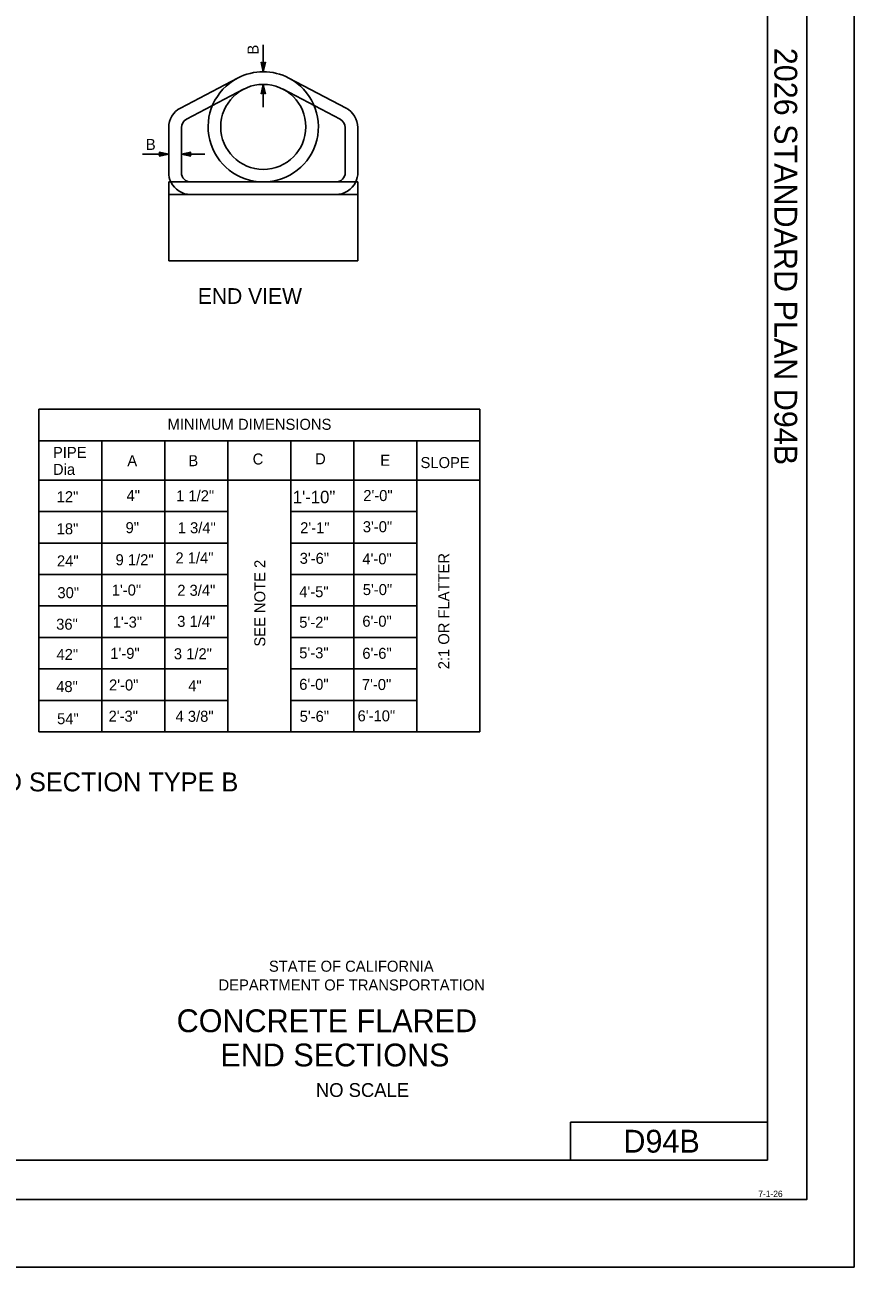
# Model space of a CAD drawing. Extents: x -894 to 866, y -472 to 714.
# Drawn here: x 340 to 866, y -472 to 317 of the extents above; entities that cross this region are included whole.
import ezdxf

# ---------------------------------------------------------------- set-up
doc = ezdxf.new("R2010")
doc.units = 0
for name, color, linetype in [('56 Stage 3 Anno', 7, 'Continuous'), ('57 Undefined', 7, 'Continuous'), ('60 Nongeo Data', 7, 'Continuous'), ('border_INSIDE-BORDER-anno', 7, 'Continuous'), ('border_PLOTTING-ELEMENTS', 7, 'Continuous'), ('border_rw_22x34_Cut_Lines', 7, 'Continuous'), ('border_SHEET', 7, 'Continuous'), ('border_WITHIN-BORDER-anno', 7, 'Continuous')]:
    doc.layers.add(name, color=color, linetype=linetype)

msp = doc.modelspace()

# ---------------------------------------------------------------- linework, layer by layer
at = {"layer": '56 Stage 3 Anno'}
for p, q in [((490.92, 286.93), (490.92, 303.95)), ((490.92, 286.93), (489.59, 292.93)), ((489.59, 292.93), (489.59, 292.93)), ((489.59, 292.93), (490.92, 292.13)), ((490.92, 288.32), (489.95, 292.7)), ((490.92, 289.7), (490.3, 292.52)), ((490.93, 291.08), (490.66, 292.29)), ((490.92, 292.13), (492.26, 292.93)), ((492.26, 292.93), (490.92, 286.93)), ((491.91, 292.72), (490.92, 288.31)), ((491.55, 292.48), (490.92, 289.7)), ((491.2, 292.31), (490.93, 291.08)), ((492.26, 292.93), (492.26, 292.93)), ((490.92, 286.93), (490.92, 286.93)), ((489.58, 272.93), (490.92, 278.93)), ((489.94, 273.15), (490.92, 277.55)), ((490.92, 265), (490.92, 278.93)), ((490.92, 278.93), (490.92, 278.93)), ((490.92, 278.93), (492.25, 272.93)), ((490.93, 277.54), (491.89, 273.17)), ((490.92, 273.73), (489.58, 272.93)), ((489.58, 272.93), (489.58, 272.93)), ((490.3, 273.38), (490.92, 276.17)), ((490.64, 273.56), (490.92, 274.79)), ((490.92, 276.17), (491.55, 273.34)), ((490.92, 274.79), (491.19, 273.58)), ((492.25, 272.93), (490.92, 273.73)), ((492.25, 272.93), (492.25, 272.93)), ((414.23, 234.62), (430.92, 234.62)), ((425.72, 234.62), (424.92, 235.96)), ((424.92, 235.96), (424.92, 235.96)), ((424.92, 235.96), (430.92, 234.62)), ((430.92, 234.62), (424.92, 233.29)), ((424.92, 233.29), (425.72, 234.62)), ((424.92, 233.29), (424.92, 233.29)), ((425.14, 235.61), (429.54, 234.62)), ((429.53, 234.62), (425.16, 233.65)), ((428.16, 234.63), (425.33, 234)), ((425.37, 235.25), (428.16, 234.63)), ((425.55, 234.9), (426.78, 234.63)), ((426.78, 234.63), (425.57, 234.36)), ((430.92, 234.62), (430.92, 234.62)), ((438.92, 234.62), (444.92, 235.95)), ((438.92, 234.62), (453.9, 234.62)), ((444.92, 233.28), (438.92, 234.62)), ((438.92, 234.62), (438.92, 234.62)), ((444.71, 233.64), (440.3, 234.62)), ((440.31, 234.63), (444.69, 235.6)), ((441.69, 234.62), (444.51, 235.25)), ((444.47, 234), (441.69, 234.62)), ((443.07, 234.62), (444.28, 234.89)), ((444.3, 234.35), (443.07, 234.62)), ((444.92, 235.95), (444.12, 234.62)), ((444.12, 234.62), (444.92, 233.28)), ((444.92, 235.95), (444.92, 235.95)), ((444.92, 233.28), (444.92, 233.28))]:
    msp.add_line(p, q, dxfattribs=at)
at = {"layer": '60 Nongeo Data'}
for p, q in [((438.41, 263.87), (474.64, 282.91)), ((490.92, 279.23), (490.92, 264.4)), ((543.44, 263.87), (507.21, 282.91)), ((442.13, 256.79), (478.36, 275.83)), ((539.71, 256.79), (503.49, 275.83)), ((430.92, 222.93), (430.92, 251.48)), ((438.92, 222.93), (438.92, 251.48)), ((542.92, 222.93), (542.92, 251.48)), ((550.92, 222.93), (550.92, 251.48)), ((430.92, 216.93), (550.92, 216.93)), ((430.92, 216.93), (430.92, 166.93)), ((550.92, 216.93), (550.92, 166.93)), ((430.92, 208.93), (550.92, 208.93)), ((430.92, 166.93), (550.92, 166.93)), ((348.48, 72.57), (628.48, 72.57)), ((348.48, 72.57), (348.48, -132.43)), ((628.48, 72.57), (628.48, -132.43)), ((348.48, 52.57), (628.48, 52.57)), ((388.48, 52.57), (388.48, -132.43)), ((428.48, 52.57), (428.48, -132.43)), ((468.48, 52.57), (468.48, -132.43)), ((508.48, 52.57), (508.48, -132.43)), ((548.48, 52.57), (548.48, -132.43)), ((588.48, 52.57), (588.48, -132.43)), ((348.48, 27.57), (514.16, 27.57)), ((508.48, 27.57), (628.48, 27.57)), ((348.48, 7.57), (468.48, 7.57)), ((508.48, 7.57), (588.48, 7.57)), ((348.48, -12.43), (468.48, -12.43)), ((508.48, -12.43), (588.48, -12.43)), ((348.48, -32.43), (468.48, -32.43)), ((508.48, -32.43), (588.48, -32.43)), ((348.48, -52.43), (468.48, -52.43)), ((508.48, -52.43), (588.48, -52.43)), ((348.48, -72.43), (468.48, -72.43)), ((508.48, -72.43), (588.48, -72.43)), ((348.48, -92.43), (468.48, -92.43)), ((508.48, -92.43), (588.48, -92.43)), ((348.48, -112.43), (468.48, -112.43)), ((508.48, -112.43), (588.48, -112.43)), ((348.48, -132.43), (628.48, -132.43))]:
    msp.add_line(p, q, dxfattribs=at)
msp.add_circle((490.92, 251.93), 27, dxfattribs=at)
for centre, radius, start, end in [((490.92, 251.93), 35, 62.26944, 117.73056), ((490.92, 251.93), 35, 117.73056, 270), ((490.92, 251.93), 35, 270, 62.26944), ((444.92, 251.48), 14, 117.73054, 180), ((536.92, 251.48), 14, 0, 62.26946), ((444.92, 251.48), 6, 117.73054, 180), ((536.92, 251.48), 6, 0, 62.26946), ((444.92, 222.93), 14, 180, 205.37693), ((444.92, 222.93), 6, 180, 270), ((536.92, 222.93), 6, 270, 0), ((536.92, 222.93), 14, 334.62307, 0), ((444.92, 222.93), 14, 205.37693, 270), ((536.92, 222.93), 14, 270, 334.62307)]:
    msp.add_arc(centre, radius, start, end, dxfattribs=at)
at = {"layer": 'border_PLOTTING-ELEMENTS'}
for points in [[(-894.04, -472.43), (865.96, -472.43), (865.96, 713.58), (-894.04, 713.58)], [(-864.04, 670.58), (835.96, 670.58), (835.96, -429.43), (-864.04, -429.43)]]:
    msp.add_lwpolyline(points, close=True, dxfattribs=at)
at = {"layer": 'border_rw_22x34_Cut_Lines'}
msp.add_lwpolyline([(-864.04, 670.58), (835.96, 670.58), (835.96, -429.43), (-864.04, -429.43)], close=True, dxfattribs=at)
at = {"layer": 'border_SHEET'}
for p, q in [((810.96, 645.57), (810.96, -404.43)), ((685.93, -404.43), (685.93, -380.43)), ((685.93, -380.43), (810.93, -380.43)), ((810.96, -404.43), (-814.04, -404.43))]:
    msp.add_line(p, q, dxfattribs=at)

# ---------------------------------------------------------------- texts
at = {"layer": '57 Undefined'}
for s, p in [('B', (487.92, 297.88)), ('SEE NOTE 2', (492.23, -78.24)), ('2:1 OR FLATTER', (608.99, -92.63))]:
    msp.add_text(s, height=7, rotation=90, dxfattribs=at).set_placement(p)
for s, height, p in [('B', 7, (416.38, 237.27)), ('END VIEW', 10, (449.36, 139.47)), ('MINIMUM DIMENSIONS', 7, (430.16, 59.49)), ('PIPE', 7, (357.42, 41.63)), ('A', 7, (404.63, 36.38)), ('B', 7, (443.38, 36.38)), ('C', 7, (484.17, 37.45)), ('D', 7, (523.8, 37.55)), ('E', 7, (565.18, 36.67)), ('SLOPE', 7, (590.73, 35.18)), ('Dia', 7, (357.42, 30.85)), ('12"', 7, (359.8, 13.51)), ('4"', 7, (404.11, 14.24)), ('1 1/2"', 7, (435.59, 14.08)), ('1\'-10"', 7.931, (509.63, 12.86)), ('2\'-0"', 7, (554.39, 14.24)), ('18"', 7, (359.8, -6.89)), ('9"', 7, (403.52, -6.16)), ('1 3/4"', 7, (436.63, -6.23)), ('2\'-1"', 7, (514.33, -6.23)), ('3\'-0"', 7, (554.1, -5.58)), ('24"', 7, (359.95, -27.28)), ('9 1/2"', 7, (397.16, -26.55)), ('2 1/4"', 7, (435.18, -25.36)), ('3\'-6"', 7, (514.03, -25.65)), ('4\'-0"', 7, (553.81, -25.97)), ('1\'-0"', 7, (394.76, -45.79)), ('2 3/4"', 7, (436.33, -45.96)), ('5\'-0"', 7, (554.1, -45.49)), ('30"', 7, (360.25, -47.48)), ('4\'-5"', 7, (513.74, -46.84)), ('36"', 7, (359.46, -67.49)), ('1\'-3"', 7, (395.35, -66.18)), ('3 1/4"', 7, (436.3, -65.68)), ('5\'-2"', 7, (513.74, -66.26)), ('6\'-0"', 7, (553.81, -65.6)), ('1\'-9"', 7, (393.82, -86)), ('3 1/2"', 7, (434.16, -86.28)), ('5\'-3"', 7, (513.74, -85.69)), ('6\'-6"', 7, (553.81, -86)), ('42"', 7, (359.66, -86.72)), ('48"', 7, (359.46, -107.12)), ('2\'-0"', 7, (393.01, -106.1)), ('4"', 7, (443.24, -106.63)), ('6\'-0"', 7, (513.74, -105.7)), ('7\'-0"', 7, (553.51, -105.81)), ('54"', 7, (360.04, -127.52)), ('2\'-3"', 7, (392.72, -125.91)), ('4 3/8"', 7, (435.24, -126.01)), ('5\'-6"', 7, (514.03, -126.01)), ('6\'-10"', 7, (550.78, -125.71)), ('PRECAST CONCRETE FLARED END SECTION TYPE B', 12, (61.34, -170.19))]:
    msp.add_text(s, height=height, dxfattribs=at).set_placement(p)
at = {"layer": 'border_INSIDE-BORDER-anno'}
for s, height, p in [('STATE OF CALIFORNIA', 7, (494.52, -284.76)), ('DEPARTMENT OF TRANSPORTATION', 7, (462.52, -296.66)), ('CONCRETE FLARED', 14.5, (435.93, -323.16)), ('END SECTIONS', 14.5, (463.67, -344.91)), ('NO SCALE', 8.75, (524.3, -364.29))]:
    msp.add_text(s, height=height, dxfattribs=at).set_placement(p)
at = {"layer": 'border_WITHIN-BORDER-anno'}
msp.add_text('2026 STANDARD PLAN D94B', height=14.5, rotation=270, dxfattribs=at).set_placement((815.33, 302.17))
for s, height, p in [('D94B', 14.5, (719.49, -399.68)), ('7-1-26', 4, (805.11, -427.85))]:
    msp.add_text(s, height=height, dxfattribs=at).set_placement(p)

doc.saveas('drawing.dxf')
